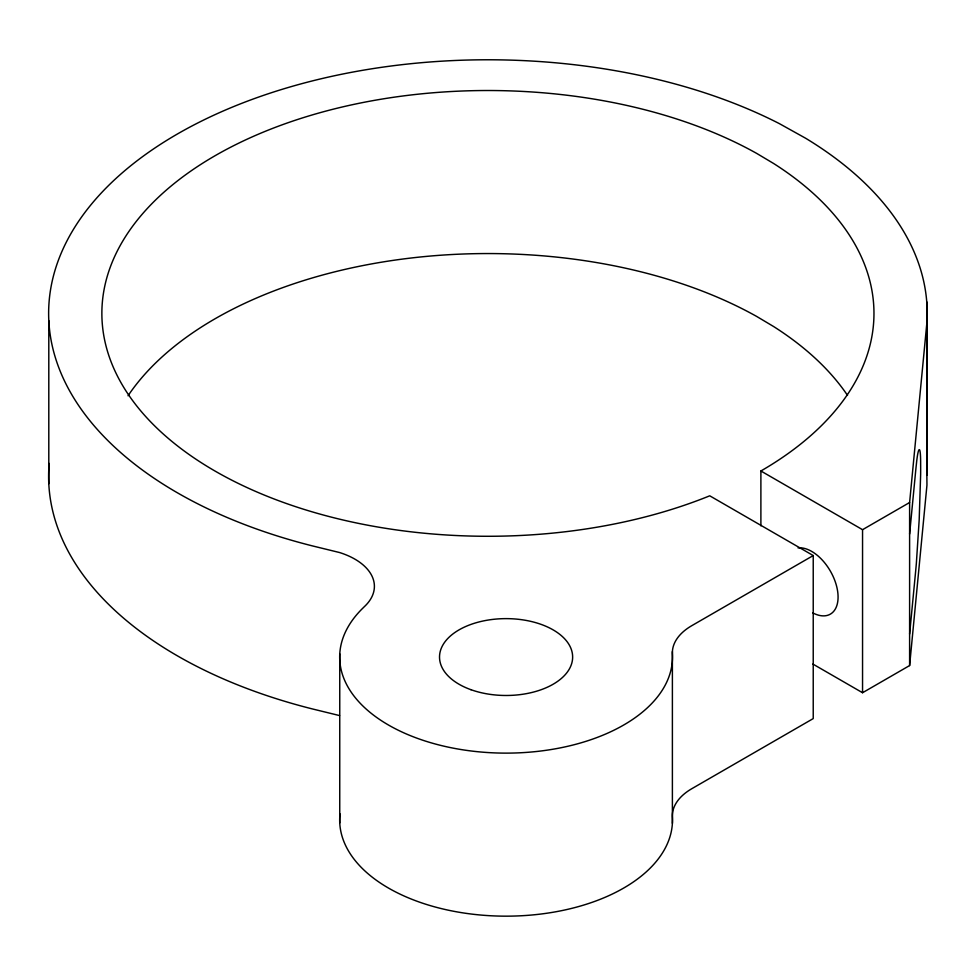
<?xml version="1.0" encoding="UTF-8"?>
<svg xmlns="http://www.w3.org/2000/svg" width="976" height="976" viewBox="0 0 976 976"><rect width="100%" height="100%" fill="white"/><g stroke="black" fill="none" stroke-linecap="round" stroke-linejoin="round"><path stroke-width="1.46" d="M812.886 664.058L862.552 692.728L909.608 665.559L909.608 502.518L926.956 322.031A439.298 253.626 0 0 0 805.517 138.177L779.287 123.586A439.298 253.626 0 0 0 117.632 176.937A439.298 253.626 0 0 0 312.381 545.889L339.575 552.538A66.649 38.479 0 0 1 364.329 606.682L363.011 607.987A166.408 96.075 0 0 0 464.369 750.056A166.408 96.075 0 0 0 672.415 654.225A66.539 38.418 0 0 1 691.777 625.677L813.228 555.564L709.735 495.808A386.045 222.882 0 0 1 186.514 452.669A386.045 222.882 0 0 1 228.238 148.474A386.045 222.882 0 0 1 756.705 153.415L773.578 163.468A386.045 222.882 0 0 1 765.013 468.578L760.89 470.993L760.89 525.844M909.608 665.559L926.956 485.072L926.749 464.869M909.608 534.031L915.586 471.896A136.86 6.185 -88.2 0 1 916.379 464.222C918.184 445.678 920.746 443.921 920.636 464.027A41.004 1.854 -88.2 0 1 920.636 474.47L919.185 519.818L916.379 562.993A136.86 6.185 -88.2 0 1 915.586 571.887L909.608 634.034M760.89 470.993L862.552 529.687L909.608 502.518M339.575 715.579L312.381 708.93A439.298 253.626 0 0 1 49.19 463.454M926.749 301.828L927.017 470.871M927.2 311.93L927.2 474.97M862.552 529.687L862.552 692.728M813.228 555.564L813.228 718.592L691.777 788.718A66.539 38.418 0 0 0 672.415 817.266A166.408 96.075 0 0 1 503.128 916.147A166.408 96.075 0 0 1 340.026 813.862M672.391 651.602L672.391 823.305M339.758 653.847L339.746 822.914M48.8 320.689L48.8 483.73M128.039 395.768A386.045 222.882 0 0 1 756.705 316.456L773.578 326.509A386.045 222.882 0 0 1 847.522 395.378M798.075 547.939A37.271 21.521 60 0 1 836.957 587.65A37.271 21.521 60 0 1 812.801 612.891M471.005 689.715A66.563 38.43 0 0 0 572.607 658.263A66.563 38.43 0 0 0 474.629 623.188A66.563 38.43 0 0 0 471.005 689.715"/></g></svg>
